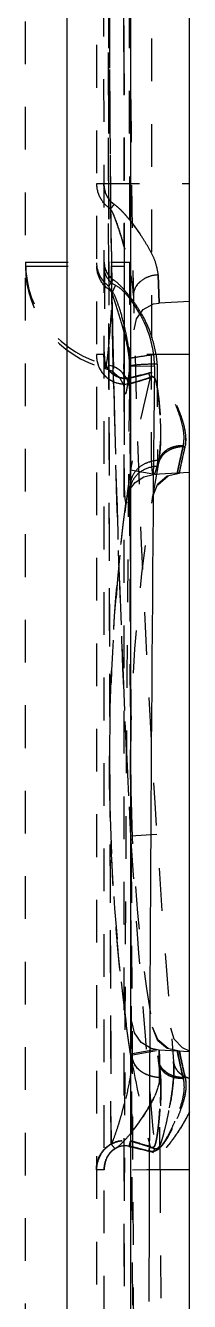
# Model space of a CAD drawing. Header units: millimetres. Extents: x 309 to 11345, y -1340 to 1318.
# Drawn here: x 10480.52 to 10486.8, y -607.06 to -558.3 of the extents above; entities that cross this region are included whole.
import ezdxf

# ---------------------------------------------------------------- set-up
doc = ezdxf.new("R2010")
doc.units = ezdxf.units.MM
doc.header["$LTSCALE"] = 16.335
doc.linetypes.add('HIDDEN', pattern=[0.2, 0.1, -0.1])
doc.layers.get('0').update_dxf_attribs({"linetype": 'CONTINUOUS'})
doc.layers.add('DEFAULT_2', color=8, linetype='HIDDEN')

msp = doc.modelspace()

# ---------------------------------------------------------------- linework, layer by layer
at = {"color": 7, "linetype": 'Continuous'}
for p, q in [((10482.11, -359.801), (10482.11, -644.179)), ((10486.804, -631.838), (10486.804, -372.142)), ((10484.551, -641.217), (10484.551, -534.463)), ((10485.459, -571.332), (10484.551, -571.323))]:
    msp.add_line(p, q, dxfattribs=at)
msp.add_arc((15151.567, -616.68), 4666.329, 179.443185, 179.881941, dxfattribs=at)
msp.add_open_spline([(10485.459, -571.332), (10485.466, -571.103), (10485.413, -570.643), (10485.168, -569.76), (10484.831, -569.146), (10484.554, -568.783)], degree=3, knots=[0, 0, 0, 0, 0.250342, 0.500668, 1, 1, 1, 1], dxfattribs=at)
at = {"layer": 'DEFAULT_2', "color": 8, "linetype": 'HIDDEN'}
for p, q in [((10480.521, -631.649), (10480.521, -372.331)), ((10484.294, -559.307), (10484.294, -444.673)), ((10483.253, -516.57), (10483.235, -627.325)), ((10483.537, -627.325), (10483.523, -516.57)), ((10483.709, -567.496), (10483.691, -551.896)), ((10483.709, -567.496), (10483.691, -551.896)), ((10484.308, -567.496), (10484.294, -551.895)), ((10484.294, -558.298), (10484.294, -559.307)), ((10484.294, -559.307), (10484.299, -567.372)), ((10483.253, -564.331), (10486.804, -564.331)), ((10480.521, -567.347), (10484.505, -567.345)), ((10480.521, -567.498), (10484.308, -567.496)), ((10483.708, -567.347), (10483.717, -571.284)), ((10483.71, -568.027), (10483.709, -567.496)), ((10483.71, -568.027), (10483.709, -567.496)), ((10483.83, -568.748), (10483.81, -567.496)), ((10483.828, -568.633), (10483.81, -567.505)), ((10484.299, -567.372), (10484.299, -567.496)), ((10484.299, -567.496), (10484.3, -568.618)), ((10484.505, -567.345), (10484.541, -572.265)), ((10483.715, -571.325), (10483.71, -568.027)), ((10483.715, -571.325), (10483.71, -568.027)), ((10485.638, -568.906), (10485.608, -567.828)), ((10485.608, -567.828), (10485.638, -568.906)), ((10483.852, -569.949), (10483.828, -568.633)), ((10484.3, -568.618), (10484.302, -569.764)), ((10485.424, -568.94), (10485.637, -568.906)), ((10486.804, -568.845), (10485.637, -568.906)), ((10483.881, -571.335), (10483.852, -569.949)), ((10484.302, -569.764), (10484.302, -569.934)), ((10484.302, -569.934), (10484.304, -570.869)), ((10486.804, -570.867), (10483.235, -570.867)), ((10484.304, -570.869), (10484.304, -571.336)), ((10483.576, -571.402), (10483.576, -571.402)), ((10483.716, -571.435), (10483.715, -571.325)), ((10483.716, -571.435), (10483.715, -571.325)), ((10483.717, -572.175), (10483.716, -571.435)), ((10483.717, -572.175), (10483.716, -571.435)), ((10483.884, -571.442), (10483.881, -571.335)), ((10483.883, -571.448), (10483.881, -571.344)), ((10483.899, -572.187), (10483.883, -571.448)), ((10483.9, -572.181), (10483.884, -571.442)), ((10484.294, -571.424), (10484.294, -571.337)), ((10484.294, -571.424), (10484.294, -634.658)), ((10484.304, -571.336), (10484.304, -571.409)), ((10484.501, -572.175), (10484.507, -571.426)), ((10484.507, -571.426), (10484.508, -571.323)), ((10484.551, -571.323), (10484.508, -571.323)), ((10484.511, -571.226), (10484.514, -571.332)), ((10485.562, -571.239), (10485.574, -574.923)), ((10484.304, -572.013), (10484.304, -572.099)), ((10484.485, -571.765), (10484.543, -571.979)), ((10485.235, -571.583), (10485.293, -571.755)), ((10483.801, -601.039), (10483.717, -572.175)), ((10483.801, -601.039), (10483.717, -572.175)), ((10484.304, -572.278), (10484.303, -572.686)), ((10484.304, -572.099), (10484.304, -572.205)), ((10484.304, -572.205), (10484.304, -572.278)), ((10484.308, -572.174), (10484.308, -572.171)), ((10485.533, -575.474), (10484.543, -575.295)), ((10486.804, -575.38), (10485.429, -575.452)), ((10485.949, -575.505), (10486.418, -575.401)), ((10486.346, -575.36), (10486.337, -575.405)), ((10486.346, -575.36), (10486.337, -575.405)), ((10486.346, -575.36), (10486.337, -575.405)), ((10486.425, -575.362), (10486.418, -575.4)), ((10486.425, -575.362), (10486.418, -575.401)), ((10484.526, -575.905), (10484.524, -575.962)), ((10484.549, -575.989), (10484.721, -575.764)), ((10484.721, -575.764), (10485.048, -575.543)), ((10485.048, -575.543), (10485.429, -575.452)), ((10485.385, -576.323), (10485.584, -575.808)), ((10485.584, -575.808), (10485.949, -575.505)), ((10485.586, -575.847), (10485.984, -575.514)), ((10484.489, -576.121), (10484.493, -576.109)), ((10484.493, -576.109), (10484.549, -575.989)), ((10484.523, -575.97), (10484.505, -576.174)), ((10485.547, -589.21), (10484.543, -589.275)), ((10484.692, -596.801), (10484.599, -596.363)), ((10484.95, -597.166), (10484.692, -596.801)), ((10485.585, -597.098), (10485.385, -596.581)), ((10485.586, -597.057), (10485.385, -596.581)), ((10486.221, -597.04), (10486.086, -596.612)), ((10485.331, -597.399), (10484.95, -597.166)), ((10485.95, -597.399), (10485.585, -597.098)), ((10485.985, -597.39), (10485.587, -597.058)), ((10485.533, -597.429), (10484.543, -597.609)), ((10484.55, -597.648), (10485.539, -597.467)), ((10485.647, -597.463), (10485.331, -597.399)), ((10486.804, -597.523), (10485.647, -597.463)), ((10485.653, -598.506), (10485.647, -597.463)), ((10485.647, -597.463), (10485.649, -597.734)), ((10485.674, -602.037), (10485.647, -597.464)), ((10485.647, -597.464), (10485.649, -597.767)), ((10485.649, -597.734), (10485.649, -597.821)), ((10485.649, -597.767), (10485.649, -597.83)), ((10485.649, -597.821), (10485.649, -597.857)), ((10485.649, -597.83), (10485.65, -597.866)), ((10485.649, -597.857), (10485.65, -597.911)), ((10485.65, -597.866), (10485.65, -597.919)), ((10486.418, -597.503), (10485.95, -597.399)), ((10486.337, -597.499), (10486.393, -597.77)), ((10486.337, -597.499), (10486.393, -597.77)), ((10486.418, -597.503), (10486.473, -597.767)), ((10486.418, -597.503), (10486.473, -597.767)), ((10486.473, -597.767), (10486.482, -597.812)), ((10486.473, -597.767), (10486.482, -597.812)), ((10485.65, -597.911), (10485.653, -598.506)), ((10485.65, -597.919), (10485.653, -598.505)), ((10484.491, -601.131), (10484.543, -600.935)), ((10485.243, -601.316), (10485.295, -601.158)), ((10485.417, -601.366), (10485.47, -601.219)), ((10486.804, -602.037), (10483.235, -602.037)), ((10485.674, -602.037), (10484.625, -602.042)), ((10485.674, -602.037), (10485.735, -613.48))]:
    msp.add_line(p, q, dxfattribs=at)
for points in [[(10484.685, -569.934), (10484.771, -569.503), (10485.032, -569.15), (10485.424, -568.94)], [(10483.576, -571.402), (10483.825, -571.501), (10484.116, -571.748), (10484.262, -572.003), (10484.304, -572.148), (10484.308, -572.174)], [(10484.308, -572.171), (10484.304, -572.11), (10484.3, -571.992), (10484.296, -571.826), (10484.294, -571.613)], [(10484.523, -575.97), (10484.516, -576.006), (10484.494, -576.104), (10484.489, -576.121)], [(10484.524, -575.962), (10484.523, -575.971), (10484.523, -575.97)], [(10486.804, -597.496), (10486.529, -597.367), (10486.221, -597.04)]]:
    msp.add_lwpolyline(points, dxfattribs=at)
for centre, radius, start, end in [((22840.619, -541.862), 12356.933, 179.8151074, 180.1181678), ((25930.226, -541.857), 15446.539, 179.8521074, 180.2195227), ((22840.597, -541.862), 12356.118, 179.8151101, 180.3321131), ((10961.213, -558.298), 476.67, 175.23506, 184.76494), ((11081.251, -558.298), 597.511, 177.028229, 182.971771), ((19003.365, -557.933), 8518.023, 179.9179089, 180.0869943), ((11091.064, -558.297), 607.323, 180.000074, 180.867909), ((10489.084, -569.418), 6.713, 140.3102, 142.1948), ((11075.691, -558.388), 591.952, 180.669288, 180.882477), ((11073.96, -558.509), 590.219, 180.659521, 182.987968), ((10476.624, -571.977), 10.06, 37.3015, 37.9821), ((10484.543, -567.347), 4.022, 180, 258.1486), ((10484.543, -567.498), 4.022, 180, 256.086), ((10484.326, -567.365), 1.084, 179.9678, 235.3564), ((10484.339, -567.499), 0.817, 179.9746, 243.0594), ((10484.34, -567.348), 0.803, 179.9759, 235.2084), ((10504.286, -582.149), 24.826, 145.5113, 145.7453), ((10504.797, -582.5), 25.446, 145.2813, 145.5121), ((10502.885, -581.195), 23.131, 145.7442, 145.9905), ((10501.407, -577.061), 19.546, 153.6664, 153.9273), ((10502.786, -577.744), 21.086, 153.1706, 153.6661), ((10480.483, -571.812), 5.121, 37.9819, 42.5413), ((11086.989, -558.37), 603.248, 180.985802, 181.232406), ((10481.362, -571.212), 4.012, 37.275, 39.5383), ((10480.074, -572.133), 5.642, 35.1507, 38.0003), ((10479.774, -572.345), 6.01, 30.1898, 35.1538), ((10473.083, -573.006), 11.609, 14.7113, 15.4599), ((10480.577, -571.416), 3.939, 4.1803, 5.7157), ((10483.511, -572.268), 1.005, 0.141, 78.1496), ((10530.604, -571.436), 46.31, 179.9978, 180.1273), ((10484.333, -570.909), 1.091, 256.2746, 281.1335), ((10480.266, -552.577), 19.647, 282.4002, 283.207), ((10480.175, -552.28), 19.956, 282.4739, 282.6661), ((10480.452, -553.664), 18.554, 282.5715, 283.4106), ((10545.942, -586.452), 62.404, 166.36895, 169.7007), ((10479.241, -552.669), 20.015, 285.3607, 285.766), ((10479.138, -552.482), 20.233, 285.4963, 285.9094), ((10480.15, -555.715), 16.847, 285.1165, 285.6018), ((10480.185, -555.846), 16.712, 285.1175, 285.6068), ((10480.524, -553.826), 18.371, 282.6603, 283.3146), ((10479.102, -552.173), 20.53, 285.7653, 286.0037), ((10480.522, -557.055), 15.456, 285.6095, 285.9227), ((10480.569, -557.22), 15.285, 285.6052, 285.9219), ((10478.99, -551.963), 20.773, 285.9086, 286.1337), ((10481.232, -556.695), 15.417, 283.2111, 284.1184), ((10481.003, -555.845), 16.296, 283.3127, 284.1629), ((10481.011, -556.011), 16.141, 283.4127, 284.2959), ((10480.205, -555.967), 16.579, 285.9514, 287.8792), ((10480.123, -555.828), 16.745, 286.0822, 287.9826), ((10481.429, -557.533), 14.556, 284.1625, 285.1595), ((10481.88, -559.269), 12.763, 284.1173, 285.2445), ((10481.441, -557.697), 14.401, 284.2959, 285.307), ((11055.808, -559.192), 572.056, 181.30164, 183.0144), ((11072.894, -558.585), 589.15, 181.322406, 182.986036), ((14918.558, -615.743), 4434.272, 179.437041, 179.887846), ((10480.072, -574.145), 5.616, 353.9328, 356.9005), ((10478.205, -574.04), 7.486, 356.8681, 358.9166), ((10545.942, -586.452), 61.398, 169.1973, 190.8027), ((10485.46, -576.133), 0.942, 128.9034, 133.3666), ((10485.526, -576.182), 1.023, 152.2277, 168.057), ((24160.124, -541.782), 13675.662, 180.1440904, 180.2838897), ((10961.213, -558.298), 477.675, 183.71825, 185.1552), ((10545.942, -586.452), 62.404, 190.2993, 193.63103), ((10485.189, -597.654), 0.584, 180.3265, 186.8491), ((10518.842, -590.867), 33.175, 192.0094, 192.2226), ((10518.645, -590.909), 32.973, 192.0084, 192.2218), ((10525.481, -589.36), 39.904, 192.2281, 193.2538), ((10525.427, -589.372), 39.849, 192.2279, 193.2553), ((10485.432, -597.585), 0.839, 207.5396, 231.0267), ((10486.256, -597.826), 0.64, 204.2534, 210.2271), ((10527.996, -588.875), 42.543, 192.2339, 193.1388), ((10527.829, -588.911), 42.373, 192.2333, 193.1426), ((10473.745, -597.371), 12.504, 349.4315, 351.9451), ((10480.64, -597.681), 6.167, 330.9308, 333.3557), ((10489.795, -596.602), 7.457, 216.5068, 218.3562), ((10480.181, -620.593), 19.925, 77.3303, 77.5228), ((10450.157, -591.507), 35.66, 344.3288, 344.6852), ((10479.621, -618.693), 18.438, 72.0836, 74.4919), ((10481.008, -616.999), 16.237, 74.9109, 77.3982)]:
    msp.add_arc(centre, radius, start, end, dxfattribs=at)
for points, knots in [([(10483.78, -565.303), (10483.618, -565.205), (10483.343, -564.911), (10483.253, -564.522), (10483.253, -564.331)], [0, 0, 0, 0, 0.497202, 1, 1, 1, 1]), ([(10483.918, -565.131), (10483.791, -565.047), (10483.587, -564.795), (10483.523, -564.485), (10483.523, -564.331)], [0, 0, 0, 0, 0.496418, 1, 1, 1, 1]), ([(10483.523, -564.331), (10483.523, -564.485), (10483.588, -564.795), (10483.791, -565.047), (10483.918, -565.131)], [0, 0, 0, 0, 0.503725, 1, 1, 1, 1]), ([(10483.918, -565.131), (10484.043, -565.218), (10484.263, -565.43), (10484.64, -565.884), (10485.05, -566.459), (10485.44, -567.129), (10485.597, -567.605), (10485.608, -567.828)], [0, 0, 0, 0, 0.140984, 0.280032, 0.548026, 0.793388, 1, 1, 1, 1]), ([(10483.78, -565.303), (10483.856, -565.425), (10483.964, -565.702), (10484.112, -566.122), (10484.246, -566.554), (10484.406, -567.121), (10484.57, -567.804), (10484.649, -568.354), (10484.655, -568.617)], [0, 0, 0, 0, 0.125535, 0.25685, 0.388479, 0.518788, 0.770597, 1, 1, 1, 1]), ([(10484.306, -566.77), (10484.235, -566.516), (10484.12, -566.138), (10483.944, -565.649), (10483.846, -565.409), (10483.78, -565.303)], [0, 0, 0, 0, 0.506646, 0.759126, 1, 1, 1, 1]), ([(10485.608, -567.828), (10485.591, -567.71), (10485.547, -567.459), (10485.404, -567.083), (10485.19, -566.702), (10485.028, -566.446), (10484.941, -566.317)], [0, 0, 0, 0, 0.215008, 0.455821, 0.720101, 1, 1, 1, 1]), ([(10483.551, -567.498), (10483.552, -567.751), (10483.551, -568.246), (10483.548, -568.966), (10483.544, -569.631), (10483.541, -570.213), (10483.539, -570.636), (10483.541, -570.918), (10483.543, -571.083), (10483.547, -571.212), (10483.553, -571.312), (10483.561, -571.364), (10483.569, -571.4), (10483.577, -571.401)], [0, 0, 0, 0, 0.19389, 0.38054, 0.552866, 0.703795, 0.827495, 0.877956, 0.920242, 0.95392, 0.978576, 0.993853, 1, 1, 1, 1]), ([(10484.294, -571.337), (10484.295, -571.078), (10484.303, -569.798), (10484.311, -568.518), (10484.308, -567.496)], [0, 0, 0, 0, 0.201991, 1, 1, 1, 1]), ([(10484.655, -568.617), (10484.654, -568.558), (10484.641, -568.31), (10484.604, -568.063), (10484.57, -567.876)], [0, 0, 0, 0, 0.237448, 1, 1, 1, 1]), ([(10485.608, -567.828), (10485.476, -567.835), (10485.231, -567.883), (10484.922, -568.056), (10484.707, -568.304), (10484.653, -568.514), (10484.655, -568.617)], [0, 0, 0, 0, 0.291071, 0.542866, 0.771757, 1, 1, 1, 1]), ([(10483.686, -570.802), (10483.703, -570.652), (10483.78, -569.877), (10483.826, -569.098), (10483.849, -568.47)], [0, 0, 0, 0, 0.193597, 1, 1, 1, 1]), ([(10484.007, -569.041), (10483.985, -568.973), (10483.9, -568.707), (10483.807, -568.442), (10483.71, -568.257)], [0, 0, 0, 0, 0.255, 1, 1, 1, 1]), ([(10484.305, -569.765), (10484.251, -569.539), (10484.157, -569.2), (10484.007, -568.768), (10483.917, -568.555), (10483.849, -568.47)], [0, 0, 0, 0, 0.50614, 0.763043, 1, 1, 1, 1]), ([(10484.271, -569.912), (10484.252, -569.841), (10484.169, -569.549), (10484.077, -569.26), (10484.007, -569.041)], [0, 0, 0, 0, 0.24135, 1, 1, 1, 1]), ([(10484.417, -570.29), (10484.409, -570.247), (10484.376, -570.071), (10484.337, -569.896), (10484.305, -569.765)], [0, 0, 0, 0, 0.244763, 1, 1, 1, 1]), ([(10484.497, -571.024), (10484.489, -570.946), (10484.447, -570.621), (10484.374, -570.3), (10484.311, -570.058)], [0, 0, 0, 0, 0.237365, 1, 1, 1, 1]), ([(10484.497, -570.879), (10484.493, -570.831), (10484.474, -570.634), (10484.444, -570.437), (10484.417, -570.29)], [0, 0, 0, 0, 0.243678, 1, 1, 1, 1]), ([(10483.235, -570.867), (10483.235, -571.03), (10483.301, -571.36), (10483.597, -571.769), (10484.044, -572.003), (10484.383, -572.011), (10484.543, -571.979)], [0, 0, 0, 0, 0.251333, 0.50005, 0.748774, 1, 1, 1, 1]), ([(10483.235, -570.867), (10483.235, -571.03), (10483.301, -571.361), (10483.597, -571.769), (10484.044, -572.003), (10484.383, -572.011), (10484.543, -571.979)], [0, 0, 0, 0, 0.251479, 0.500104, 0.748714, 1, 1, 1, 1]), ([(10483.235, -570.867), (10483.235, -571.03), (10483.301, -571.36), (10483.597, -571.769), (10484.044, -572.003), (10484.383, -572.011), (10484.543, -571.979)], [0, 0, 0, 0, 0.251333, 0.500049, 0.748775, 1, 1, 1, 1]), ([(10483.235, -570.867), (10483.235, -571.112), (10483.386, -571.616), (10483.831, -571.911), (10484.066, -571.969)], [0, 0, 0, 0, 0.502718, 1, 1, 1, 1]), ([(10484.491, -571.773), (10484.367, -571.8), (10484.101, -571.782), (10483.657, -571.517), (10483.523, -571.113), (10483.523, -570.867)], [0, 0, 0, 0, 0.2539, 0.506393, 1, 1, 1, 1]), ([(10484.485, -571.765), (10484.364, -571.792), (10484.102, -571.773), (10483.666, -571.509), (10483.537, -571.11), (10483.537, -570.867)], [0, 0, 0, 0, 0.253383, 0.505682, 1, 1, 1, 1]), ([(10483.611, -571.316), (10483.618, -571.287), (10483.65, -571.117), (10483.67, -570.945), (10483.686, -570.802)], [0, 0, 0, 0, 0.168946, 1, 1, 1, 1]), ([(10484.508, -571.323), (10484.51, -571.287), (10484.512, -571.139), (10484.506, -570.99), (10484.497, -570.879)], [0, 0, 0, 0, 0.244754, 1, 1, 1, 1]), ([(10484.527, -571.018), (10484.524, -571.019), (10484.514, -571.02), (10484.504, -571.022), (10484.497, -571.024)], [0, 0, 0, 0, 0.328897, 1, 1, 1, 1]), ([(10484.719, -570.987), (10484.698, -570.99), (10484.634, -571), (10484.57, -571.011), (10484.527, -571.018)], [0, 0, 0, 0, 0.327944, 1, 1, 1, 1]), ([(10485.527, -570.867), (10485.453, -570.877), (10485.183, -570.917), (10484.914, -570.957), (10484.719, -570.987)], [0, 0, 0, 0, 0.275114, 1, 1, 1, 1]), ([(10485.429, -575.452), (10485.419, -575.453), (10485.394, -575.419), (10485.375, -575.307), (10485.351, -575.052), (10485.344, -574.638), (10485.341, -574.074), (10485.345, -573.388), (10485.35, -572.604), (10485.353, -571.753), (10485.353, -571.166), (10485.352, -570.867)], [0, 0, 0, 0, 0.006816, 0.021522, 0.078099, 0.169749, 0.293682, 0.444835, 0.617413, 0.804902, 1, 1, 1, 1]), ([(10483.577, -571.401), (10483.585, -571.402), (10483.6, -571.361), (10483.606, -571.338), (10483.611, -571.316)], [0, 0, 0, 0, 0.278041, 1, 1, 1, 1]), ([(10484.508, -571.323), (10484.497, -571.437), (10484.475, -571.643), (10484.441, -571.922), (10484.413, -572.113), (10484.391, -572.232), (10484.378, -572.295), (10484.365, -572.342), (10484.357, -572.368), (10484.341, -572.387), (10484.327, -572.367), (10484.322, -572.341), (10484.314, -572.294), (10484.309, -572.231), (10484.306, -572.183), (10484.305, -572.156)], [0, 0, 0, 0, 0.261099, 0.476171, 0.641139, 0.703872, 0.753238, 0.789174, 0.811795, 0.822374, 0.832522, 0.854437, 0.889566, 0.938093, 1, 1, 1, 1]), ([(10484.727, -571.278), (10484.704, -571.281), (10484.639, -571.29), (10484.572, -571.299), (10484.532, -571.316)], [0, 0, 0, 0, 0.346445, 1, 1, 1, 1]), ([(10485.562, -571.239), (10485.486, -571.24), (10485.207, -571.245), (10484.928, -571.255), (10484.727, -571.278)], [0, 0, 0, 0, 0.272821, 1, 1, 1, 1]), ([(10484.305, -572.156), (10484.303, -572.116), (10484.296, -571.91), (10484.295, -571.705), (10484.294, -571.539)], [0, 0, 0, 0, 0.193338, 1, 1, 1, 1]), ([(10486.64, -574.395), (10486.692, -574.172), (10486.641, -573.65), (10486.422, -573.036), (10486.182, -572.506), (10486.002, -572.166), (10485.833, -571.9), (10485.686, -571.712), (10485.487, -571.557), (10485.313, -571.562), (10485.235, -571.583)], [0, 0, 0, 0, 0.202973, 0.446348, 0.579032, 0.716605, 0.78678, 0.857648, 0.928749, 1, 1, 1, 1]), ([(10486.64, -574.395), (10486.655, -574.287), (10486.679, -574.056), (10486.628, -573.694), (10486.518, -573.313), (10486.368, -572.916), (10486.183, -572.509), (10486.004, -572.169), (10485.834, -571.903), (10485.688, -571.714), (10485.488, -571.557), (10485.315, -571.566), (10485.235, -571.583)], [0, 0, 0, 0, 0.096693, 0.203647, 0.32096, 0.446679, 0.579004, 0.716197, 0.786214, 0.856816, 0.928186, 1, 1, 1, 1]), ([(10486.566, -574.358), (10486.583, -574.251), (10486.608, -574.024), (10486.543, -573.53), (10486.373, -573.022), (10486.149, -572.503), (10485.981, -572.168), (10485.818, -571.909), (10485.683, -571.719), (10485.489, -571.566), (10485.319, -571.568), (10485.243, -571.588)], [0, 0, 0, 0, 0.097833, 0.205458, 0.448271, 0.580303, 0.717123, 0.786901, 0.857371, 0.928552, 1, 1, 1, 1]), ([(10486.566, -574.358), (10486.583, -574.251), (10486.608, -574.024), (10486.543, -573.53), (10486.373, -573.022), (10486.149, -572.503), (10485.981, -572.168), (10485.818, -571.909), (10485.683, -571.719), (10485.489, -571.566), (10485.319, -571.568), (10485.243, -571.588)], [0, 0, 0, 0, 0.097833, 0.205458, 0.448271, 0.580303, 0.717123, 0.786901, 0.857371, 0.928552, 1, 1, 1, 1]), ([(10486.566, -574.358), (10486.583, -574.251), (10486.608, -574.024), (10486.543, -573.53), (10486.373, -573.022), (10486.149, -572.503), (10485.98, -572.169), (10485.819, -571.908), (10485.682, -571.721), (10485.489, -571.566), (10485.32, -571.571), (10485.243, -571.588)], [0, 0, 0, 0, 0.097857, 0.205497, 0.448358, 0.580415, 0.717259, 0.787057, 0.85754, 0.928601, 1, 1, 1, 1]), ([(10486.566, -574.358), (10486.583, -574.251), (10486.608, -574.024), (10486.543, -573.53), (10486.373, -573.022), (10486.149, -572.503), (10485.98, -572.169), (10485.819, -571.908), (10485.682, -571.721), (10485.489, -571.566), (10485.32, -571.571), (10485.243, -571.588)], [0, 0, 0, 0, 0.097857, 0.205497, 0.448357, 0.580414, 0.717258, 0.787057, 0.85754, 0.928601, 1, 1, 1, 1]), ([(10485.293, -571.754), (10485.314, -571.737), (10485.363, -571.71), (10485.447, -571.741), (10485.487, -571.826), (10485.514, -571.924), (10485.539, -572.033), (10485.566, -572.183), (10485.592, -572.375), (10485.618, -572.608), (10485.647, -572.921), (10485.673, -573.309), (10485.692, -573.769), (10485.692, -574.35), (10485.663, -574.779), (10485.611, -575.052)], [0, 0, 0, 0, 0.023549, 0.043738, 0.06891, 0.099952, 0.132289, 0.164884, 0.231018, 0.298354, 0.366167, 0.500768, 0.633001, 0.761434, 1, 1, 1, 1]), ([(10485.293, -571.754), (10485.314, -571.737), (10485.363, -571.71), (10485.447, -571.741), (10485.487, -571.826), (10485.514, -571.924), (10485.539, -572.033), (10485.566, -572.183), (10485.592, -572.375), (10485.618, -572.608), (10485.647, -572.921), (10485.673, -573.309), (10485.692, -573.769), (10485.692, -574.35), (10485.663, -574.779), (10485.611, -575.052)], [0, 0, 0, 0, 0.023549, 0.043738, 0.06891, 0.099952, 0.132289, 0.164884, 0.231018, 0.298354, 0.366167, 0.500768, 0.633001, 0.761434, 1, 1, 1, 1]), ([(10485.293, -571.754), (10485.314, -571.737), (10485.363, -571.71), (10485.447, -571.741), (10485.487, -571.826), (10485.514, -571.924), (10485.539, -572.033), (10485.566, -572.183), (10485.592, -572.375), (10485.618, -572.608), (10485.647, -572.921), (10485.673, -573.309), (10485.692, -573.769), (10485.692, -574.35), (10485.663, -574.779), (10485.611, -575.052)], [0, 0, 0, 0, 0.023549, 0.043738, 0.06891, 0.099952, 0.132289, 0.164884, 0.231018, 0.298354, 0.366166, 0.500768, 0.633001, 0.761434, 1, 1, 1, 1]), ([(10485.293, -571.754), (10485.314, -571.737), (10485.363, -571.71), (10485.447, -571.741), (10485.487, -571.826), (10485.514, -571.924), (10485.539, -572.033), (10485.566, -572.183), (10485.592, -572.375), (10485.618, -572.608), (10485.647, -572.921), (10485.673, -573.309), (10485.692, -573.769), (10485.692, -574.35), (10485.663, -574.779), (10485.611, -575.052)], [0, 0, 0, 0, 0.023549, 0.043738, 0.06891, 0.099952, 0.132289, 0.164884, 0.231018, 0.298354, 0.366167, 0.500768, 0.633001, 0.761434, 1, 1, 1, 1]), ([(10485.293, -571.754), (10485.314, -571.737), (10485.363, -571.71), (10485.447, -571.741), (10485.487, -571.826), (10485.514, -571.924), (10485.539, -572.033), (10485.566, -572.183), (10485.592, -572.375), (10485.618, -572.608), (10485.647, -572.921), (10485.673, -573.309), (10485.692, -573.769), (10485.692, -574.35), (10485.663, -574.779), (10485.611, -575.052)], [0, 0, 0, 0, 0.023549, 0.043738, 0.06891, 0.099952, 0.132289, 0.164884, 0.231018, 0.298354, 0.366166, 0.500768, 0.633001, 0.761434, 1, 1, 1, 1]), ([(10485.293, -571.754), (10485.314, -571.737), (10485.363, -571.71), (10485.447, -571.741), (10485.487, -571.826), (10485.514, -571.924), (10485.539, -572.033), (10485.566, -572.183), (10485.592, -572.375), (10485.618, -572.608), (10485.647, -572.921), (10485.673, -573.309), (10485.692, -573.769), (10485.692, -574.35), (10485.663, -574.779), (10485.611, -575.052)], [0, 0, 0, 0, 0.023549, 0.043738, 0.06891, 0.099952, 0.132289, 0.164884, 0.231018, 0.298354, 0.366166, 0.500768, 0.633001, 0.761434, 1, 1, 1, 1]), ([(10485.295, -571.745), (10485.317, -571.728), (10485.367, -571.703), (10485.45, -571.734), (10485.491, -571.817), (10485.519, -571.913), (10485.545, -572.019), (10485.573, -572.164), (10485.601, -572.35), (10485.628, -572.576), (10485.658, -572.879), (10485.687, -573.255), (10485.708, -573.701), (10485.711, -574.264), (10485.682, -574.679), (10485.631, -574.944)], [0, 0, 0, 0, 0.024117, 0.045123, 0.070784, 0.101972, 0.134365, 0.166982, 0.233078, 0.300296, 0.36794, 0.502135, 0.633908, 0.761885, 1, 1, 1, 1]), ([(10485.295, -571.745), (10485.317, -571.728), (10485.367, -571.703), (10485.45, -571.734), (10485.491, -571.817), (10485.519, -571.913), (10485.545, -572.019), (10485.573, -572.164), (10485.601, -572.35), (10485.628, -572.576), (10485.658, -572.879), (10485.687, -573.255), (10485.708, -573.701), (10485.711, -574.264), (10485.682, -574.679), (10485.631, -574.944)], [0, 0, 0, 0, 0.024119, 0.045125, 0.070785, 0.101972, 0.134365, 0.166981, 0.233078, 0.300296, 0.36794, 0.502135, 0.633908, 0.761885, 1, 1, 1, 1]), ([(10485.631, -574.944), (10485.682, -574.68), (10485.711, -574.264), (10485.708, -573.701), (10485.687, -573.256), (10485.659, -572.879), (10485.628, -572.576), (10485.601, -572.351), (10485.568, -572.129), (10485.53, -571.948), (10485.491, -571.817), (10485.45, -571.735), (10485.367, -571.704), (10485.317, -571.728), (10485.295, -571.745)], [0, 0, 0, 0, 0.238147, 0.366149, 0.497948, 0.632171, 0.699832, 0.767062, 0.833162, 0.898176, 0.929388, 0.955045, 0.976021, 1, 1, 1, 1]), ([(10484.303, -572.686), (10484.302, -572.898), (10484.299, -573.663), (10484.294, -574.427), (10484.294, -574.979)], [0, 0, 0, 0, 0.277731, 1, 1, 1, 1]), ([(10486.64, -574.395), (10486.512, -574.391), (10486.261, -574.422), (10485.853, -574.587), (10485.646, -574.867), (10485.611, -575.052)], [0, 0, 0, 0, 0.293999, 0.569085, 1, 1, 1, 1]), ([(10486.566, -574.358), (10486.449, -574.354), (10486.221, -574.381), (10485.851, -574.528), (10485.663, -574.779), (10485.631, -574.944)], [0, 0, 0, 0, 0.297436, 0.573531, 1, 1, 1, 1]), ([(10486.138, -574.42), (10486.01, -574.464), (10485.783, -574.596), (10485.653, -574.83), (10485.631, -574.944)], [0, 0, 0, 0, 0.537077, 1, 1, 1, 1]), ([(10486.337, -575.405), (10486.33, -575.427), (10486.376, -575.226), (10486.392, -575.129), (10486.478, -574.744), (10486.532, -574.506), (10486.566, -574.358)], [0, 0, 0, 0, 0.066712, 0.261224, 0.575115, 1, 1, 1, 1]), ([(10486.337, -575.405), (10486.344, -575.382), (10486.357, -575.289), (10486.404, -575.089), (10486.472, -574.763), (10486.532, -574.506), (10486.566, -574.358)], [0, 0, 0, 0, 0.066796, 0.261326, 0.575184, 1, 1, 1, 1]), ([(10486.337, -575.405), (10486.34, -575.4), (10486.34, -575.374), (10486.355, -575.324), (10486.37, -575.237), (10486.396, -575.12), (10486.428, -574.971), (10486.485, -574.713), (10486.532, -574.506), (10486.566, -574.358)], [0, 0, 0, 0, 0.016859, 0.066728, 0.148549, 0.261264, 0.403818, 0.575159, 1, 1, 1, 1]), ([(10486.566, -574.358), (10486.538, -574.479), (10486.462, -574.813), (10486.389, -575.147), (10486.346, -575.36)], [0, 0, 0, 0, 0.364564, 1, 1, 1, 1]), ([(10486.566, -574.358), (10486.538, -574.479), (10486.462, -574.813), (10486.389, -575.147), (10486.346, -575.36)], [0, 0, 0, 0, 0.364424, 1, 1, 1, 1]), ([(10486.418, -575.401), (10486.411, -575.422), (10486.455, -575.229), (10486.487, -575.051), (10486.582, -574.642), (10486.64, -574.395)], [0, 0, 0, 0, 0.066546, 0.260783, 1, 1, 1, 1]), ([(10486.418, -575.4), (10486.418, -575.378), (10486.435, -575.328), (10486.449, -575.24), (10486.488, -575.07), (10486.549, -574.785), (10486.606, -574.537), (10486.64, -574.395)], [0, 0, 0, 0, 0.066579, 0.148214, 0.260748, 0.574535, 1, 1, 1, 1]), ([(10485.574, -574.923), (10485.541, -574.925), (10485.405, -574.937), (10485.271, -574.974), (10485.175, -575.013)], [0, 0, 0, 0, 0.240319, 1, 1, 1, 1]), ([(10485.574, -574.923), (10485.574, -574.937), (10485.573, -574.99), (10485.569, -575.043), (10485.564, -575.082)], [0, 0, 0, 0, 0.26467, 1, 1, 1, 1]), ([(10486.168, -574.466), (10486.12, -574.483), (10485.944, -574.557), (10485.791, -574.689), (10485.714, -574.806)], [0, 0, 0, 0, 0.267631, 1, 1, 1, 1]), ([(10486.168, -574.466), (10486.12, -574.483), (10485.944, -574.557), (10485.791, -574.689), (10485.714, -574.806)], [0, 0, 0, 0, 0.267628, 1, 1, 1, 1]), ([(10484.55, -597.676), (10484.272, -595.826), (10483.873, -592.1), (10483.613, -584.619), (10483.991, -578.994), (10484.543, -575.295)], [0, 0, 0, 0, 0.250064, 0.500172, 1, 1, 1, 1]), ([(10484.543, -575.295), (10483.995, -578.983), (10483.486, -586.452), (10483.995, -593.921), (10484.543, -597.609)], [0, 0, 0, 0, 0.5, 1, 1, 1, 1]), ([(10484.543, -575.295), (10483.995, -578.983), (10483.486, -586.452), (10483.995, -593.921), (10484.543, -597.609)], [0, 0, 0, 0, 0.5, 1, 1, 1, 1]), ([(10484.543, -597.609), (10483.995, -593.921), (10483.486, -586.452), (10483.995, -578.983), (10484.543, -575.295)], [0, 0, 0, 0, 0.5, 1, 1, 1, 1]), ([(10484.294, -574.979), (10484.294, -575.15), (10484.295, -575.461), (10484.301, -575.878), (10484.31, -576.163), (10484.324, -576.34), (10484.334, -576.432), (10484.349, -576.496), (10484.358, -576.538), (10484.389, -576.556), (10484.411, -576.52), (10484.431, -576.475), (10484.455, -576.397), (10484.48, -576.295), (10484.497, -576.218), (10484.505, -576.174)], [0, 0, 0, 0, 0.258085, 0.469035, 0.629305, 0.689556, 0.736218, 0.769331, 0.789336, 0.799317, 0.813637, 0.840334, 0.880318, 0.933598, 1, 1, 1, 1]), ([(10485.55, -575.151), (10485.492, -575.153), (10485.249, -575.18), (10485.012, -575.284), (10484.868, -575.4)], [0, 0, 0, 0, 0.240692, 1, 1, 1, 1]), ([(10485.55, -575.151), (10485.534, -575.22), (10485.51, -575.312), (10485.47, -575.409), (10485.451, -575.44), (10485.44, -575.447)], [0, 0, 0, 0, 0.671782, 0.877319, 1, 1, 1, 1]), ([(10484.505, -576.174), (10484.509, -576.154), (10484.522, -576.065), (10484.526, -575.975), (10484.526, -575.905)], [0, 0, 0, 0, 0.22638, 1, 1, 1, 1]), ([(10484.605, -597.704), (10484.602, -597.969), (10484.534, -598.523), (10484.386, -599.212), (10484.239, -599.785), (10484.115, -600.219), (10483.978, -600.64), (10483.876, -600.918), (10483.801, -601.039)], [0, 0, 0, 0, 0.230755, 0.483181, 0.613719, 0.745153, 0.87609, 1, 1, 1, 1]), ([(10484.569, -598.198), (10484.574, -598.155), (10484.593, -597.992), (10484.603, -597.827), (10484.605, -597.705)], [0, 0, 0, 0, 0.258576, 1, 1, 1, 1]), ([(10484.569, -598.202), (10484.574, -598.16), (10484.593, -597.994), (10484.603, -597.828), (10484.605, -597.705)], [0, 0, 0, 0, 0.258643, 1, 1, 1, 1]), ([(10485.653, -598.506), (10485.52, -598.5), (10485.255, -598.447), (10484.815, -598.233), (10484.606, -597.878), (10484.605, -597.658)], [0, 0, 0, 0, 0.273796, 0.547062, 1, 1, 1, 1]), ([(10484.688, -597.973), (10484.675, -597.947), (10484.63, -597.848), (10484.605, -597.738), (10484.605, -597.658)], [0, 0, 0, 0, 0.265509, 1, 1, 1, 1]), ([(10484.688, -597.973), (10484.678, -597.953), (10484.641, -597.874), (10484.617, -597.788), (10484.609, -597.724)], [0, 0, 0, 0, 0.261537, 1, 1, 1, 1]), ([(10485.611, -597.852), (10485.662, -598.125), (10485.692, -598.553), (10485.692, -599.134), (10485.673, -599.594), (10485.647, -599.983), (10485.618, -600.295), (10485.592, -600.528), (10485.566, -600.719), (10485.539, -600.869), (10485.514, -600.979), (10485.487, -601.078), (10485.448, -601.163), (10485.363, -601.194), (10485.314, -601.167), (10485.293, -601.149)], [0, 0, 0, 0, 0.238442, 0.366825, 0.499002, 0.633548, 0.701357, 0.768645, 0.834671, 0.867253, 0.899652, 0.930836, 0.956136, 0.976383, 1, 1, 1, 1]), ([(10485.611, -597.852), (10485.662, -598.125), (10485.692, -598.553), (10485.692, -599.134), (10485.673, -599.594), (10485.647, -599.983), (10485.618, -600.295), (10485.592, -600.528), (10485.566, -600.719), (10485.539, -600.869), (10485.514, -600.979), (10485.487, -601.078), (10485.448, -601.163), (10485.363, -601.194), (10485.314, -601.167), (10485.293, -601.149)], [0, 0, 0, 0, 0.238442, 0.366825, 0.499002, 0.633548, 0.701357, 0.768645, 0.834671, 0.867253, 0.899652, 0.930836, 0.956136, 0.976383, 1, 1, 1, 1]), ([(10485.611, -597.852), (10485.662, -598.125), (10485.692, -598.553), (10485.692, -599.134), (10485.673, -599.594), (10485.647, -599.983), (10485.618, -600.295), (10485.592, -600.528), (10485.566, -600.719), (10485.539, -600.869), (10485.514, -600.979), (10485.487, -601.078), (10485.448, -601.163), (10485.363, -601.194), (10485.314, -601.167), (10485.293, -601.149)], [0, 0, 0, 0, 0.238442, 0.366825, 0.499002, 0.633548, 0.701357, 0.768645, 0.834671, 0.867253, 0.899652, 0.930836, 0.956136, 0.976383, 1, 1, 1, 1]), ([(10485.611, -597.852), (10485.662, -598.125), (10485.692, -598.553), (10485.692, -599.134), (10485.673, -599.594), (10485.647, -599.983), (10485.618, -600.295), (10485.592, -600.528), (10485.566, -600.719), (10485.539, -600.869), (10485.514, -600.979), (10485.487, -601.078), (10485.448, -601.163), (10485.363, -601.194), (10485.314, -601.167), (10485.293, -601.149)], [0, 0, 0, 0, 0.238442, 0.366825, 0.499002, 0.633548, 0.701357, 0.768645, 0.834671, 0.867253, 0.899652, 0.930836, 0.956136, 0.976383, 1, 1, 1, 1]), ([(10485.611, -597.852), (10485.662, -598.125), (10485.692, -598.553), (10485.692, -599.134), (10485.673, -599.594), (10485.647, -599.983), (10485.618, -600.295), (10485.592, -600.528), (10485.566, -600.719), (10485.539, -600.869), (10485.514, -600.979), (10485.487, -601.078), (10485.448, -601.163), (10485.363, -601.194), (10485.314, -601.167), (10485.293, -601.149)], [0, 0, 0, 0, 0.238442, 0.366825, 0.499002, 0.633548, 0.701357, 0.768645, 0.834671, 0.867253, 0.899652, 0.930836, 0.956136, 0.976383, 1, 1, 1, 1]), ([(10485.611, -597.852), (10485.662, -598.125), (10485.692, -598.553), (10485.692, -599.134), (10485.673, -599.594), (10485.647, -599.983), (10485.618, -600.295), (10485.592, -600.528), (10485.566, -600.719), (10485.539, -600.869), (10485.514, -600.979), (10485.487, -601.078), (10485.448, -601.163), (10485.363, -601.194), (10485.314, -601.167), (10485.293, -601.149)], [0, 0, 0, 0, 0.238442, 0.366825, 0.499002, 0.633548, 0.701357, 0.768645, 0.834671, 0.867253, 0.899652, 0.930836, 0.956136, 0.976383, 1, 1, 1, 1]), ([(10485.611, -597.852), (10485.662, -598.125), (10485.692, -598.553), (10485.692, -599.134), (10485.673, -599.594), (10485.647, -599.983), (10485.618, -600.295), (10485.592, -600.528), (10485.566, -600.719), (10485.539, -600.869), (10485.514, -600.979), (10485.487, -601.078), (10485.448, -601.163), (10485.363, -601.194), (10485.314, -601.167), (10485.293, -601.149)], [0, 0, 0, 0, 0.238442, 0.366825, 0.499002, 0.633548, 0.701357, 0.768645, 0.834671, 0.867253, 0.899652, 0.930836, 0.956136, 0.976383, 1, 1, 1, 1]), ([(10485.611, -597.852), (10485.662, -598.125), (10485.692, -598.553), (10485.692, -599.134), (10485.673, -599.594), (10485.647, -599.983), (10485.618, -600.295), (10485.592, -600.528), (10485.566, -600.719), (10485.539, -600.869), (10485.514, -600.979), (10485.487, -601.078), (10485.448, -601.163), (10485.363, -601.194), (10485.314, -601.167), (10485.293, -601.149)], [0, 0, 0, 0, 0.238442, 0.366825, 0.499002, 0.633548, 0.701357, 0.768645, 0.834671, 0.867253, 0.899652, 0.930836, 0.956136, 0.976383, 1, 1, 1, 1]), ([(10486.64, -598.508), (10486.52, -598.513), (10486.281, -598.486), (10485.871, -598.332), (10485.648, -598.047), (10485.611, -597.852)], [0, 0, 0, 0, 0.274252, 0.543988, 1, 1, 1, 1]), ([(10486.64, -598.509), (10486.52, -598.513), (10486.281, -598.486), (10485.871, -598.332), (10485.648, -598.047), (10485.611, -597.852)], [0, 0, 0, 0, 0.274254, 0.54399, 1, 1, 1, 1]), ([(10485.685, -598.558), (10485.682, -598.496), (10485.67, -598.26), (10485.643, -598.024), (10485.611, -597.852)], [0, 0, 0, 0, 0.259972, 1, 1, 1, 1]), ([(10485.685, -598.558), (10485.682, -598.496), (10485.67, -598.26), (10485.643, -598.024), (10485.611, -597.852)], [0, 0, 0, 0, 0.259972, 1, 1, 1, 1]), ([(10486.566, -598.546), (10486.532, -598.398), (10486.472, -598.141), (10486.405, -597.814), (10486.356, -597.615), (10486.344, -597.522), (10486.337, -597.499)], [0, 0, 0, 0, 0.424821, 0.738688, 0.933219, 1, 1, 1, 1]), ([(10486.566, -598.546), (10486.532, -598.398), (10486.474, -598.141), (10486.4, -597.815), (10486.363, -597.613), (10486.34, -597.523), (10486.337, -597.499)], [0, 0, 0, 0, 0.424833, 0.738726, 0.933264, 1, 1, 1, 1]), ([(10486.64, -598.508), (10486.606, -598.366), (10486.55, -598.119), (10486.486, -597.834), (10486.451, -597.663), (10486.432, -597.581), (10486.426, -597.531), (10486.417, -597.509), (10486.418, -597.503)], [0, 0, 0, 0, 0.425564, 0.739354, 0.851868, 0.933476, 0.983184, 1, 1, 1, 1]), ([(10486.64, -598.509), (10486.607, -598.366), (10486.549, -598.119), (10486.482, -597.806), (10486.438, -597.614), (10486.423, -597.525), (10486.418, -597.503)], [0, 0, 0, 0, 0.425374, 0.739209, 0.933448, 1, 1, 1, 1]), ([(10483.801, -601.039), (10483.863, -600.938), (10483.954, -600.709), (10484.071, -600.358), (10484.181, -599.994), (10484.313, -599.51), (10484.454, -598.915), (10484.54, -598.437), (10484.569, -598.202)], [0, 0, 0, 0, 0.120492, 0.24876, 0.377708, 0.506539, 0.759559, 1, 1, 1, 1]), ([(10485.249, -598.427), (10485.157, -598.394), (10485.039, -598.338), (10484.934, -598.263), (10484.91, -598.243)], [0, 0, 0, 0, 0.75691, 1, 1, 1, 1]), ([(10485.249, -598.427), (10485.157, -598.394), (10485.039, -598.338), (10484.934, -598.263), (10484.91, -598.243)], [0, 0, 0, 0, 0.75691, 1, 1, 1, 1]), ([(10485.631, -597.96), (10485.682, -598.224), (10485.711, -598.64), (10485.708, -599.203), (10485.687, -599.648), (10485.659, -600.024), (10485.628, -600.327), (10485.601, -600.552), (10485.573, -600.738), (10485.545, -600.884), (10485.519, -600.99), (10485.491, -601.086), (10485.45, -601.168), (10485.367, -601.201), (10485.317, -601.175), (10485.295, -601.159)], [0, 0, 0, 0, 0.238088, 0.366052, 0.497809, 0.63199, 0.699633, 0.76684, 0.832906, 0.865508, 0.897892, 0.929092, 0.954817, 0.975864, 1, 1, 1, 1]), ([(10486.191, -597.894), (10486.214, -598.17), (10486.186, -598.743), (10486.079, -599.456), (10485.965, -600.041), (10485.881, -600.41), (10485.814, -600.669), (10485.772, -600.816), (10485.737, -600.926), (10485.698, -601.034), (10485.661, -601.123), (10485.619, -601.187), (10485.583, -601.234), (10485.521, -601.251), (10485.485, -601.231), (10485.47, -601.219)], [0, 0, 0, 0, 0.234849, 0.483529, 0.610991, 0.739807, 0.8046, 0.837075, 0.869592, 0.902142, 0.934717, 0.951008, 0.967397, 0.983653, 1, 1, 1, 1]), ([(10486.191, -597.894), (10486.214, -598.17), (10486.186, -598.743), (10486.079, -599.456), (10485.965, -600.041), (10485.881, -600.41), (10485.814, -600.669), (10485.772, -600.816), (10485.737, -600.926), (10485.698, -601.034), (10485.661, -601.123), (10485.619, -601.187), (10485.583, -601.234), (10485.521, -601.251), (10485.485, -601.231), (10485.47, -601.219)], [0, 0, 0, 0, 0.234849, 0.483529, 0.610991, 0.739807, 0.8046, 0.837075, 0.869592, 0.902142, 0.934717, 0.951008, 0.967397, 0.983653, 1, 1, 1, 1]), ([(10486.566, -598.546), (10486.458, -598.55), (10486.241, -598.527), (10485.869, -598.391), (10485.665, -598.135), (10485.631, -597.96)], [0, 0, 0, 0, 0.275576, 0.545912, 1, 1, 1, 1]), ([(10486.566, -598.546), (10486.458, -598.55), (10486.241, -598.527), (10485.869, -598.391), (10485.665, -598.135), (10485.631, -597.96)], [0, 0, 0, 0, 0.275574, 0.54591, 1, 1, 1, 1]), ([(10485.703, -598.656), (10485.701, -598.596), (10485.689, -598.362), (10485.664, -598.129), (10485.631, -597.96)], [0, 0, 0, 0, 0.259746, 1, 1, 1, 1]), ([(10485.703, -598.656), (10485.701, -598.596), (10485.689, -598.362), (10485.664, -598.129), (10485.631, -597.96)], [0, 0, 0, 0, 0.259746, 1, 1, 1, 1]), ([(10486.132, -598.48), (10486.039, -598.448), (10485.871, -598.364), (10485.746, -598.222), (10485.703, -598.149)], [0, 0, 0, 0, 0.539016, 1, 1, 1, 1]), ([(10486.162, -598.434), (10486.066, -598.399), (10485.891, -598.312), (10485.757, -598.168), (10485.709, -598.093)], [0, 0, 0, 0, 0.534276, 1, 1, 1, 1]), ([(10486.162, -598.434), (10486.066, -598.399), (10485.891, -598.312), (10485.757, -598.168), (10485.709, -598.093)], [0, 0, 0, 0, 0.534276, 1, 1, 1, 1]), ([(10486.191, -597.894), (10486.202, -598.034), (10486.351, -598.336), (10486.641, -598.487), (10486.804, -598.534)], [0, 0, 0, 0, 0.453611, 1, 1, 1, 1]), ([(10486.191, -597.894), (10486.202, -598.034), (10486.351, -598.336), (10486.641, -598.487), (10486.804, -598.534)], [0, 0, 0, 0, 0.453617, 1, 1, 1, 1]), ([(10486.191, -597.894), (10486.202, -598.027), (10486.344, -598.329), (10486.634, -598.485), (10486.804, -598.534)], [0, 0, 0, 0, 0.430437, 1, 1, 1, 1]), ([(10486.191, -597.894), (10486.193, -597.916), (10486.206, -598.01), (10486.242, -598.101), (10486.28, -598.164)], [0, 0, 0, 0, 0.23171, 1, 1, 1, 1]), ([(10486.28, -598.164), (10486.293, -598.184), (10486.352, -598.27), (10486.43, -598.341), (10486.495, -598.387)], [0, 0, 0, 0, 0.231726, 1, 1, 1, 1]), ([(10485.653, -598.505), (10485.654, -598.729), (10485.496, -599.213), (10485.107, -599.892), (10484.69, -600.476), (10484.303, -600.933), (10484.078, -601.148), (10483.947, -601.23)], [0, 0, 0, 0, 0.204961, 0.450169, 0.718907, 0.858485, 1, 1, 1, 1]), ([(10484.552, -600.635), (10484.832, -600.291), (10485.204, -599.762), (10485.562, -599.036), (10485.654, -598.674), (10485.653, -598.505)], [0, 0, 0, 0, 0.549286, 0.792146, 1, 1, 1, 1]), ([(10486.64, -598.508), (10486.659, -598.616), (10486.682, -598.848), (10486.626, -599.209), (10486.519, -599.591), (10486.368, -599.988), (10486.183, -600.395), (10486.004, -600.736), (10485.833, -601), (10485.691, -601.193), (10485.487, -601.341), (10485.314, -601.341), (10485.235, -601.321)], [0, 0, 0, 0, 0.096696, 0.203758, 0.321041, 0.44683, 0.579215, 0.716481, 0.786453, 0.857331, 0.928359, 1, 1, 1, 1]), ([(10485.243, -601.316), (10485.319, -601.336), (10485.491, -601.337), (10485.681, -601.181), (10485.821, -600.996), (10485.98, -600.733), (10486.15, -600.4), (10486.373, -599.881), (10486.544, -599.373), (10486.607, -598.879), (10486.583, -598.652), (10486.566, -598.546)], [0, 0, 0, 0, 0.071621, 0.142865, 0.213326, 0.283082, 0.419858, 0.551854, 0.794607, 0.902192, 1, 1, 1, 1]), ([(10485.653, -598.505), (10485.62, -598.504), (10485.483, -598.493), (10485.347, -598.461), (10485.249, -598.427)], [0, 0, 0, 0, 0.241871, 1, 1, 1, 1]), ([(10485.653, -598.505), (10485.62, -598.504), (10485.483, -598.493), (10485.347, -598.461), (10485.249, -598.427)], [0, 0, 0, 0, 0.241871, 1, 1, 1, 1]), ([(10485.295, -601.159), (10485.326, -601.183), (10485.429, -601.209), (10485.504, -601.064), (10485.537, -600.918), (10485.572, -600.747), (10485.597, -600.574), (10485.627, -600.338), (10485.657, -600.042), (10485.684, -599.688), (10485.708, -599.226), (10485.711, -598.882), (10485.703, -598.656)], [0, 0, 0, 0, 0.043906, 0.091955, 0.154882, 0.219269, 0.28452, 0.350698, 0.484162, 0.616612, 0.747291, 1, 1, 1, 1]), ([(10485.295, -601.159), (10485.326, -601.183), (10485.429, -601.209), (10485.504, -601.064), (10485.537, -600.918), (10485.572, -600.747), (10485.597, -600.574), (10485.627, -600.338), (10485.657, -600.042), (10485.684, -599.688), (10485.708, -599.226), (10485.711, -598.882), (10485.703, -598.656)], [0, 0, 0, 0, 0.043907, 0.091956, 0.154884, 0.219271, 0.284521, 0.350699, 0.484163, 0.616613, 0.747292, 1, 1, 1, 1]), ([(10485.299, -601.154), (10485.33, -601.176), (10485.429, -601.202), (10485.5, -601.053), (10485.532, -600.903), (10485.566, -600.725), (10485.589, -600.546), (10485.618, -600.302), (10485.646, -599.995), (10485.671, -599.627), (10485.692, -599.149), (10485.694, -598.792), (10485.685, -598.558)], [0, 0, 0, 0, 0.040144, 0.087394, 0.150343, 0.214896, 0.280418, 0.346928, 0.481127, 0.614357, 0.745837, 1, 1, 1, 1]), ([(10485.299, -601.154), (10485.33, -601.176), (10485.429, -601.202), (10485.5, -601.053), (10485.532, -600.903), (10485.566, -600.725), (10485.589, -600.546), (10485.618, -600.302), (10485.646, -599.995), (10485.671, -599.627), (10485.692, -599.149), (10485.694, -598.792), (10485.685, -598.558)], [0, 0, 0, 0, 0.040145, 0.087397, 0.150345, 0.214898, 0.28042, 0.346929, 0.481128, 0.614358, 0.745838, 1, 1, 1, 1]), ([(10485.299, -601.154), (10485.33, -601.176), (10485.429, -601.202), (10485.5, -601.053), (10485.532, -600.903), (10485.566, -600.725), (10485.589, -600.546), (10485.618, -600.302), (10485.646, -599.995), (10485.671, -599.627), (10485.692, -599.149), (10485.694, -598.792), (10485.685, -598.558)], [0, 0, 0, 0, 0.040145, 0.087397, 0.150345, 0.214898, 0.28042, 0.346929, 0.481128, 0.614358, 0.745838, 1, 1, 1, 1]), ([(10486.495, -598.387), (10486.518, -598.403), (10486.614, -598.465), (10486.721, -598.51), (10486.804, -598.534)], [0, 0, 0, 0, 0.23995, 1, 1, 1, 1]), ([(10486.566, -598.546), (10486.571, -598.582), (10486.591, -598.736), (10486.597, -598.892), (10486.587, -599.009)], [0, 0, 0, 0, 0.236923, 1, 1, 1, 1]), ([(10486.64, -598.508), (10486.645, -598.543), (10486.664, -598.691), (10486.669, -598.841), (10486.66, -598.954)], [0, 0, 0, 0, 0.236888, 1, 1, 1, 1]), ([(10486.587, -599.009), (10486.582, -599.065), (10486.549, -599.302), (10486.483, -599.533), (10486.425, -599.706)], [0, 0, 0, 0, 0.23562, 1, 1, 1, 1]), ([(10486.66, -598.954), (10486.655, -599.009), (10486.622, -599.241), (10486.555, -599.467), (10486.497, -599.636)], [0, 0, 0, 0, 0.235107, 1, 1, 1, 1]), ([(10486.66, -598.954), (10486.655, -599.009), (10486.622, -599.241), (10486.555, -599.467), (10486.497, -599.636)], [0, 0, 0, 0, 0.235107, 1, 1, 1, 1]), ([(10486.804, -599.815), (10486.727, -599.97), (10486.556, -600.281), (10486.318, -600.658), (10486.102, -600.956), (10485.923, -601.17), (10485.744, -601.331), (10485.56, -601.391), (10485.463, -601.379), (10485.417, -601.366)], [0, 0, 0, 0, 0.237594, 0.485689, 0.61256, 0.740774, 0.869755, 0.93487, 1, 1, 1, 1]), ([(10486.804, -599.816), (10486.724, -599.968), (10486.559, -600.279), (10486.321, -600.654), (10486.102, -600.946), (10485.943, -601.176), (10485.704, -601.339), (10485.512, -601.371), (10485.417, -601.366)], [0, 0, 0, 0, 0.237589, 0.485513, 0.612226, 0.740601, 0.869761, 1, 1, 1, 1]), ([(10485.47, -601.219), (10485.506, -601.226), (10485.587, -601.219), (10485.66, -601.129), (10485.706, -601.031), (10485.752, -600.892), (10485.8, -600.717), (10485.874, -600.437), (10485.955, -600.087), (10486.011, -599.805), (10486.037, -599.665)], [0, 0, 0, 0, 0.06324, 0.126312, 0.189432, 0.252334, 0.378212, 0.503625, 0.752977, 1, 1, 1, 1]), ([(10486.804, -599.816), (10486.764, -599.892), (10486.596, -600.208), (10486.414, -600.516), (10486.256, -600.737)], [0, 0, 0, 0, 0.2416, 1, 1, 1, 1]), ([(10483.947, -601.23), (10484.068, -601.155), (10484.278, -600.958), (10484.463, -600.744), (10484.552, -600.635)], [0, 0, 0, 0, 0.503105, 1, 1, 1, 1]), ([(10485.944, -600.788), (10485.906, -600.856), (10485.824, -600.99), (10485.685, -601.177), (10485.493, -601.339), (10485.322, -601.331), (10485.243, -601.316)], [0, 0, 0, 0, 0.246327, 0.495211, 0.745951, 1, 1, 1, 1]), ([(10485.944, -600.788), (10485.906, -600.856), (10485.824, -600.99), (10485.685, -601.177), (10485.493, -601.339), (10485.322, -601.331), (10485.243, -601.316)], [0, 0, 0, 0, 0.246328, 0.495212, 0.74595, 1, 1, 1, 1]), ([(10483.235, -602.037), (10483.24, -601.873), (10483.299, -601.541), (10483.6, -601.132), (10484.05, -600.899), (10484.389, -600.895), (10484.55, -600.924)], [0, 0, 0, 0, 0.251529, 0.500086, 0.748758, 1, 1, 1, 1]), ([(10483.253, -602.037), (10483.253, -601.875), (10483.317, -601.549), (10483.608, -601.144), (10484.049, -600.911), (10484.383, -600.903), (10484.541, -600.934)], [0, 0, 0, 0, 0.251595, 0.50066, 0.749664, 1, 1, 1, 1]), ([(10483.253, -602.037), (10483.253, -601.875), (10483.318, -601.549), (10483.608, -601.144), (10484.049, -600.911), (10484.383, -600.903), (10484.541, -600.934)], [0, 0, 0, 0, 0.251736, 0.500743, 0.749595, 1, 1, 1, 1]), ([(10484.491, -601.131), (10484.367, -601.104), (10484.101, -601.123), (10483.657, -601.386), (10483.523, -601.791), (10483.523, -602.037)], [0, 0, 0, 0, 0.25376, 0.506507, 1, 1, 1, 1]), ([(10484.491, -601.131), (10484.367, -601.104), (10484.101, -601.123), (10483.657, -601.386), (10483.523, -601.791), (10483.523, -602.037)], [0, 0, 0, 0, 0.25376, 0.506507, 1, 1, 1, 1]), ([(10484.491, -601.131), (10484.367, -601.104), (10484.101, -601.122), (10483.657, -601.386), (10483.523, -601.791), (10483.523, -602.037)], [0, 0, 0, 0, 0.253931, 0.506441, 1, 1, 1, 1]), ([(10483.947, -601.23), (10483.816, -601.311), (10483.603, -601.564), (10483.537, -601.88), (10483.537, -602.037)], [0, 0, 0, 0, 0.495638, 1, 1, 1, 1]), ([(10485.921, -600.864), (10485.882, -600.926), (10485.8, -601.048), (10485.66, -601.218), (10485.466, -601.348), (10485.309, -601.336), (10485.235, -601.321)], [0, 0, 0, 0, 0.246801, 0.495788, 0.746447, 1, 1, 1, 1])]:
    msp.add_open_spline(points, degree=3, knots=knots, dxfattribs=at)
for points in [[(10484.309, -565.493), (10484.19, -565.361), (10484.061, -565.236), (10483.918, -565.131)], [(10484.554, -565.786), (10484.475, -565.685), (10484.395, -565.587), (10484.309, -565.493)], [(10484.941, -566.317), (10484.841, -566.169), (10484.736, -566.023), (10484.627, -565.88)], [(10483.402, -568.048), (10483.306, -567.884), (10483.253, -567.688), (10483.253, -567.498)], [(10483.849, -568.47), (10483.666, -568.377), (10483.505, -568.225), (10483.402, -568.048)], [(10484.257, -568.349), (10484.142, -568.225), (10484.02, -568.105), (10483.881, -568.007)], [(10484.915, -568.086), (10484.835, -568.154), (10484.766, -568.239), (10484.719, -568.333)], [(10484.312, -568.497), (10484.211, -568.392), (10484.097, -568.297), (10483.97, -568.227)], [(10484.456, -568.658), (10484.41, -568.603), (10484.363, -568.548), (10484.312, -568.497)], [(10484.719, -568.333), (10484.677, -568.42), (10484.653, -568.52), (10484.655, -568.617)], [(10485.274, -569.947), (10485.19, -569.731), (10485.084, -569.524), (10484.968, -569.323)], [(10485.527, -570.867), (10485.461, -570.556), (10485.388, -570.244), (10485.274, -569.947)], [(10483.334, -570.868), (10483.301, -570.867), (10483.268, -570.866), (10483.235, -570.867)], [(10483.537, -570.867), (10483.469, -570.867), (10483.401, -570.869), (10483.334, -570.868)], [(10485.562, -571.239), (10485.562, -571.115), (10485.549, -570.989), (10485.527, -570.867)], [(10484.304, -571.409), (10484.305, -571.61), (10484.304, -571.812), (10484.304, -572.013)], [(10484.514, -571.332), (10484.514, -571.264), (10484.511, -571.196), (10484.506, -571.129)], [(10484.143, -571.753), (10484.19, -571.766), (10484.237, -571.775), (10484.285, -571.779)], [(10484.143, -571.753), (10484.19, -571.766), (10484.237, -571.775), (10484.285, -571.779)], [(10484.285, -571.779), (10484.352, -571.784), (10484.42, -571.78), (10484.485, -571.765)], [(10484.285, -571.779), (10484.352, -571.784), (10484.42, -571.78), (10484.485, -571.765)], [(10484.285, -571.779), (10484.352, -571.784), (10484.42, -571.78), (10484.485, -571.765)], [(10484.333, -571.789), (10484.386, -571.789), (10484.439, -571.784), (10484.491, -571.773)], [(10485.235, -571.582), (10484.987, -571.649), (10484.737, -571.71), (10484.485, -571.765)], [(10485.235, -571.583), (10484.987, -571.65), (10484.737, -571.71), (10484.485, -571.765)], [(10485.243, -571.587), (10484.994, -571.655), (10484.743, -571.716), (10484.491, -571.773)], [(10485.243, -571.587), (10484.994, -571.655), (10484.743, -571.716), (10484.491, -571.773)], [(10484.543, -571.969), (10484.795, -571.899), (10485.047, -571.826), (10485.295, -571.745)], [(10484.543, -571.979), (10484.795, -571.911), (10485.046, -571.838), (10485.293, -571.755)], [(10484.543, -571.979), (10484.795, -571.91), (10485.045, -571.835), (10485.293, -571.755)], [(10485.293, -571.755), (10485.118, -571.814), (10484.94, -571.868), (10484.762, -571.919)], [(10485.293, -571.755), (10485.118, -571.814), (10484.94, -571.868), (10484.762, -571.919)], [(10485.656, -574.739), (10485.676, -574.554), (10485.686, -574.368), (10485.69, -574.182)], [(10485.676, -574.637), (10485.687, -574.54), (10485.694, -574.443), (10485.699, -574.346)], [(10486.566, -574.358), (10486.422, -574.353), (10486.274, -574.374), (10486.138, -574.42)], [(10486.566, -574.358), (10486.422, -574.353), (10486.274, -574.374), (10486.138, -574.42)], [(10486.566, -574.358), (10486.422, -574.353), (10486.274, -574.374), (10486.138, -574.42)], [(10486.64, -574.395), (10486.481, -574.39), (10486.318, -574.414), (10486.168, -574.466)], [(10486.64, -574.395), (10486.481, -574.39), (10486.318, -574.414), (10486.168, -574.466)], [(10485.611, -575.052), (10485.63, -574.948), (10485.645, -574.844), (10485.656, -574.739)], [(10485.631, -574.944), (10485.651, -574.842), (10485.665, -574.74), (10485.676, -574.637)], [(10485.687, -574.786), (10485.661, -574.836), (10485.642, -574.889), (10485.631, -574.944)], [(10485.687, -574.786), (10485.661, -574.836), (10485.642, -574.889), (10485.631, -574.944)], [(10485.714, -574.806), (10485.683, -574.852), (10485.658, -574.901), (10485.639, -574.953)], [(10485.714, -574.806), (10485.683, -574.852), (10485.658, -574.901), (10485.639, -574.953)], [(10484.84, -575.218), (10484.744, -575.305), (10484.665, -575.414), (10484.611, -575.532)], [(10485.175, -575.013), (10485.054, -575.062), (10484.937, -575.13), (10484.84, -575.218)], [(10485.564, -575.082), (10485.56, -575.105), (10485.556, -575.128), (10485.55, -575.151)], [(10485.639, -574.953), (10485.627, -574.985), (10485.617, -575.018), (10485.611, -575.052)], [(10484.534, -575.79), (10484.529, -575.828), (10484.526, -575.867), (10484.526, -575.905)], [(10484.611, -575.532), (10484.574, -575.614), (10484.547, -575.701), (10484.534, -575.79)], [(10484.813, -575.449), (10484.736, -575.521), (10484.672, -575.608), (10484.623, -575.701)], [(10485.638, -597.951), (10485.627, -597.919), (10485.617, -597.886), (10485.611, -597.852)], [(10485.638, -597.951), (10485.627, -597.919), (10485.617, -597.886), (10485.611, -597.852)], [(10485.683, -598.112), (10485.659, -598.064), (10485.641, -598.012), (10485.631, -597.96)], [(10485.683, -598.112), (10485.659, -598.064), (10485.641, -598.012), (10485.631, -597.96)], [(10485.709, -598.093), (10485.68, -598.049), (10485.656, -598.001), (10485.638, -597.951)], [(10486.189, -598.531), (10486.196, -598.425), (10486.201, -598.318), (10486.202, -598.211)], [(10486.189, -598.531), (10486.196, -598.425), (10486.201, -598.318), (10486.202, -598.211)], [(10486.202, -598.211), (10486.203, -598.105), (10486.199, -597.999), (10486.191, -597.894)], [(10486.202, -598.211), (10486.203, -598.105), (10486.199, -597.999), (10486.191, -597.894)], [(10486.126, -599.124), (10486.153, -598.927), (10486.176, -598.729), (10486.189, -598.531)], [(10486.126, -599.124), (10486.153, -598.927), (10486.176, -598.729), (10486.189, -598.531)], [(10486.566, -598.546), (10486.42, -598.551), (10486.271, -598.529), (10486.132, -598.48)], [(10486.031, -600.677), (10485.995, -600.74), (10485.959, -600.803), (10485.921, -600.864)], [(10486.03, -600.678), (10485.995, -600.741), (10485.959, -600.803), (10485.921, -600.864)], [(10486.063, -600.567), (10486.025, -600.641), (10485.986, -600.715), (10485.944, -600.788)], [(10484.485, -601.138), (10484.737, -601.194), (10484.987, -601.254), (10485.235, -601.322)], [(10484.491, -601.131), (10484.802, -601.2), (10485.112, -601.276), (10485.417, -601.366)], [(10484.491, -601.131), (10484.743, -601.187), (10484.994, -601.248), (10485.243, -601.317)], [(10485.417, -601.366), (10485.112, -601.276), (10484.802, -601.2), (10484.491, -601.131)], [(10485.243, -601.317), (10484.994, -601.248), (10484.743, -601.187), (10484.491, -601.131)], [(10485.243, -601.317), (10484.994, -601.248), (10484.743, -601.187), (10484.491, -601.131)], [(10485.235, -601.322), (10484.989, -601.255), (10484.741, -601.195), (10484.492, -601.14)], [(10485.293, -601.149), (10485.045, -601.068), (10484.795, -600.994), (10484.543, -600.924)], [(10485.293, -601.149), (10485.045, -601.068), (10484.795, -600.994), (10484.543, -600.924)], [(10484.543, -600.924), (10484.795, -600.994), (10485.045, -601.068), (10485.293, -601.149)], [(10484.543, -600.924), (10484.795, -600.994), (10485.045, -601.068), (10485.293, -601.149)], [(10485.295, -601.158), (10485.047, -601.078), (10484.796, -601.004), (10484.543, -600.935)], [(10484.543, -600.935), (10484.855, -601.018), (10485.166, -601.11), (10485.47, -601.219)], [(10484.543, -600.935), (10484.795, -601.004), (10485.047, -601.078), (10485.295, -601.158)], [(10485.235, -601.321), (10485.255, -601.264), (10485.274, -601.206), (10485.293, -601.149)], [(10485.235, -601.321), (10485.255, -601.264), (10485.274, -601.206), (10485.293, -601.149)], [(10485.243, -601.316), (10485.26, -601.264), (10485.278, -601.211), (10485.295, -601.158)], [(10485.243, -601.316), (10485.26, -601.264), (10485.278, -601.211), (10485.295, -601.158)]]:
    msp.add_open_spline(points, degree=3, dxfattribs=at)

doc.saveas('drawing.dxf')
